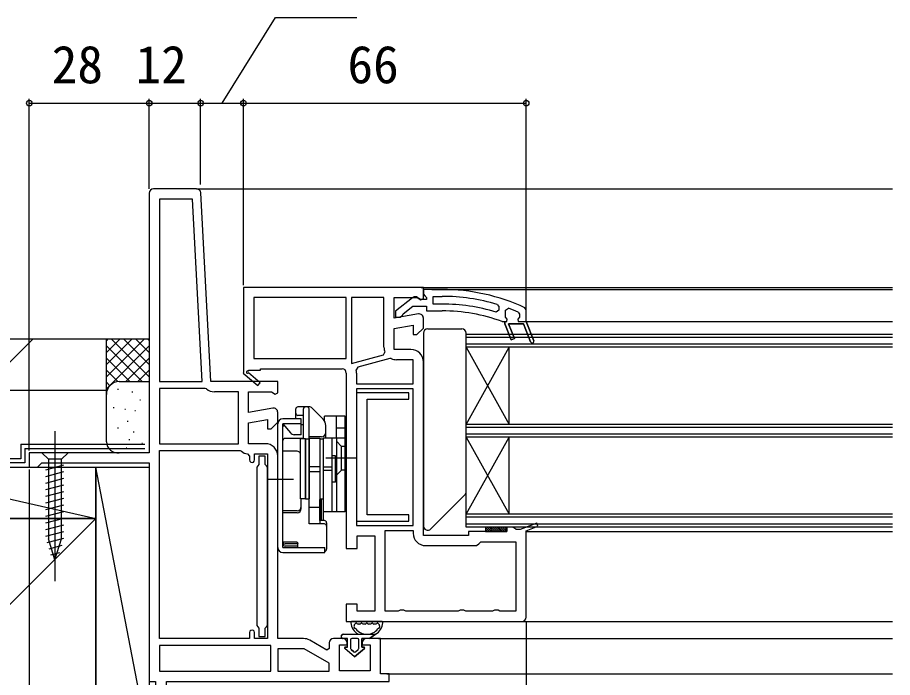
# Model space of a CAD drawing. Units: millimetres, scale not verified. Extents: x -525 to 525, y -783 to 778.
# Drawn here: x -205.8 to -1.5, y -266.3 to -112.2 of the extents above; entities that cross this region are included whole.
import ezdxf
from ezdxf.enums import TextEntityAlignment as Align

# ---------------------------------------------------------------- set-up
doc = ezdxf.new("R2010")
doc.units = ezdxf.units.MM
doc.header["$LTSCALE"] = 4
for name, color, linetype in [('0-3_YKK_11', 7, 'Continuous'), ('0-5_YKK_12', 2, 'Continuous'), ('0-6_YKK_13', 4, 'Continuous'), ('0-8_YKK_D', 6, 'Continuous'), ('0-A_YSS_K', 3, 'Continuous'), ('0-B_YSS_KE', 3, 'Continuous')]:
    doc.layers.add(name, color=color, linetype=linetype)
doc.styles.add('ＭＳ ゴシック', font='')
doc.styles.get('ＭＳ ゴシック').set_extended_font_data('MS Gothic')

msp = doc.modelspace()

# ---------------------------------------------------------------- linework, layer by layer
at = {"layer": '0-3_YKK_11'}
for p, q in [((-163.952, -152.243), (-174.003, -152.243)), ((-126.603, -195.243), (-126.603, -197.743)), ((-129.803, -257.243), (-132.003, -257.243))]:
    msp.add_line(p, q, dxfattribs=at)
for points in [[(-175.003, -153.243), (-175.003, -213.843), (-203.003, -213.843), (-203.003, -217.243), (-201.103, -217.243), (-200.603, -216.743), (-200.103, -216.243), (-175.003, -216.243), (-175.003, -267.243), (-173.503, -267.243), (-173.503, -279.743), (-175.003, -279.743), (-175.003, -282.243), (-171.003, -282.243), (-171.003, -267.243), (-119.003, -267.243), (-119.003, -265.443), (-121.003, -265.443), (-121.003, -257.243), (-124.303, -257.243)], [(-146.177, -203.458), (-151.803, -204.45), (-151.803, -199.643), (-146.447, -199.643), (-145.579, -200.185), (-145.003, -199.866), (-145.003, -197.243), (-160.645, -197.243), (-162.954, -153.191)], [(-111.003, -175.243), (-153.003, -175.243), (-153.003, -195.109), (-153.081, -195.243), (-149.663, -198.148), (-149.144, -197.538), (-151.864, -195.227)], [(-112.177, -181.458), (-117.803, -182.45), (-117.803, -177.643), (-112.447, -177.643), (-111.579, -178.185), (-111.003, -177.866), (-111.003, -175.243)], [(-127.803, -177.643), (-127.803, -193.022), (-120.319, -191.017), (-119.986, -190.344)], [(-120.203, -189.243), (-120.203, -177.643), (-127.803, -177.643)], [(-113.521, -177.656), (-117.504, -180.768), (-117.504, -182.243), (-116.403, -182.243), (-115.903, -181.767), (-115.712, -181.398), (-113.465, -179.643), (-110.304, -179.643), (-110.304, -180.743), (-106.637, -180.743)], [(-106.637, -175.743), (-111.004, -175.743), (-111.004, -176.843), (-110.567, -177.339), (-110.304, -177.637), (-110.304, -178.043), (-111.704, -178.043), (-112.104, -177.843)], [(-106.637, -179.143), (-108.704, -179.143), (-108.704, -177.343), (-106.637, -177.343)], [(-93.759, -179.251), (-93.404, -179.73), (-93.404, -180.567), (-94.052, -181.044)], [(-85.976, -187.991), (-87.666, -183.743), (-91.143, -183.743), (-89.769, -187.195), (-90.513, -187.491), (-92.004, -183.743), (-92.004, -183.243), (-91.504, -183.243), (-91.429, -182.652), (-91.804, -182.168), (-91.804, -182.143), (-91.804, -180.607), (-91.129, -180.139)], [(-88.904, -181.038), (-88.604, -181.496), (-88.604, -182.168), (-88.979, -182.652), (-88.904, -183.243), (-87.004, -183.243), (-85.232, -187.695), (-87.004, -183.243), (-87.004, -180.461), (-87.294, -180.007)], [(-113.903, -189.743), (-117.803, -189.743), (-117.803, -184.887), (-113.403, -184.111), (-113.403, -186.243), (-112.503, -186.243), (-111.003, -184.743), (-111.003, -182.443)], [(-92.621, -183.213), (-92.45, -183.243), (-92.004, -183.243), (-92.004, -183.743), (-90.513, -187.491), (-89.769, -187.195), (-91.143, -183.743), (-87.666, -183.743), (-85.976, -187.991)], [(-118.495, -191.887), (-118.829, -191.86), (-126.336, -193.871), (-126.693, -194.468)], [(-126.603, -197.743), (-113.403, -197.743), (-113.403, -192.143), (-117.303, -192.143)], [(-87.003, -252.243), (-87.003, -232.054), (-84.262, -231.017), (-84.545, -230.269), (-88.443, -231.743), (-89.337, -231.743), (-89.77, -231.493), (-90.203, -231.243), (-91.503, -231.243), (-91.503, -232.243), (-100.503, -232.243), (-100.503, -233.143), (-111.003, -233.143), (-111.003, -192.643)], [(-151.93, -194.849), (-151.753, -194.543), (-149.003, -194.543), (-149.003, -194.243), (-130.003, -194.243)], [(-129.003, -195.243), (-129.003, -236.243), (-126.503, -236.243), (-126.503, -233.243), (-122.303, -233.243), (-122.303, -250.843), (-126.503, -250.843), (-126.503, -249.243), (-129.003, -249.243), (-129.003, -253.243), (-88.003, -253.243)], [(-161.639, -198.96), (-161.961, -198.843), (-172.603, -198.843), (-172.603, -211.743)], [(-172.603, -211.743), (-154.203, -211.743), (-154.203, -199.643), (-159.77, -199.643)], [(-147.903, -211.743), (-151.803, -211.743), (-151.803, -206.887), (-147.403, -206.111), (-147.403, -208.243), (-146.503, -208.243), (-145.003, -206.743), (-145.003, -204.443)], [(-172.603, -257.243), (-172.603, -213.343), (-153.803, -213.343), (-153.459, -213.481)], [(-152.052, -214.13), (-151.603, -214.627), (-151.603, -215.543)], [(-150.403, -215.543), (-150.403, -214.143), (-147.403, -214.143), (-147.403, -257.243), (-150.403, -257.243), (-150.403, -255.843)], [(-138.977, -257.243), (-145.003, -257.243), (-145.003, -214.643)], [(-119.903, -250.843), (-119.903, -232.043), (-113.403, -232.043), (-113.403, -232.643)], [(-110.503, -235.543), (-98.598, -235.543), (-98.101, -235.093), (-97.603, -234.643), (-89.403, -234.643), (-89.403, -250.843), (-93.137, -250.843), (-93.57, -250.593), (-94.437, -250.593), (-94.87, -250.843), (-101.137, -250.843), (-101.57, -250.593), (-102.437, -250.593), (-102.87, -250.843), (-115.137, -250.843), (-115.57, -250.593), (-116.437, -250.593), (-116.87, -250.843), (-119.903, -250.843)], [(-151.603, -255.843), (-151.603, -257.243), (-172.603, -257.243)], [(-133.003, -258.243), (-133.003, -259.588), (-133.57, -259.915), (-137.527, -257.631)], [(-125.303, -258.243), (-125.303, -258.743), (-123.403, -258.743), (-123.403, -264.743), (-130.603, -264.743), (-130.603, -258.743), (-128.803, -258.743), (-128.803, -258.243)]]:
    msp.add_lwpolyline(points, dxfattribs=at)
for points in [[(-162.648, -197.243), (-164.88, -154.643), (-172.603, -154.643), (-172.603, -197.243)], [(-150.603, -191.843), (-129.003, -191.843), (-129.003, -177.643), (-150.603, -177.643)], [(-113.403, -230.843), (-113.403, -198.943), (-126.603, -198.943), (-126.603, -230.843)], [(-172.603, -264.843), (-146.603, -264.843), (-146.603, -258.843), (-172.603, -258.843)], [(-145.003, -264.843), (-133.003, -264.843), (-133.003, -263.014), (-138.843, -259.643), (-145.003, -259.643)]]:
    msp.add_lwpolyline(points, close=True, dxfattribs=at)
for centre, radius, start, end in [((-174.003, -153.243), 1, 90.00001, 179.99999), ((-163.952, -153.243), 1, 3.00003, 90), ((-112.904, -178.443), 1, 36.86989, 128.08672), ((-106.637, -221.743), 46, 65.13402, 89.99999), ((-106.637, -221.743), 44.4, 73.13981, 90.00001), ((-106.637, -221.743), 42.6, 72.81723, 90.00001), ((-112.003, -182.443), 1, 0.00002, 100.00001), ((-106.637, -221.743), 41, 70.01112, 90.00001), ((-106.637, -221.743), 44.4, 66.46078, 69.55779), ((-85.604, -187.843), 0.4, 201.69939, 21.69941), ((-85.604, -187.843), 0.4, 201.69939, 21.69941), ((-117.303, -189.243), 2.9, 180.00001, 202.31385), ((-113.903, -192.643), 2.9, 0.00001, 89.99999), ((-117.304, -189.243), 2.9, 245.74737, 270.00004), ((-152.055, -195.065), 0.25, 60, 319.64299), ((-130.003, -195.243), 1, 0.00001, 89.99999), ((-130.003, -195.243), 3.4, 0.00002, 13.17387), ((-159.77, -196.743), 2.9, 229.88081, 270.00001), ((-146.003, -204.443), 1, 360, 99.99998), ((-147.903, -214.643), 2.9, 0.00001, 89.99999), ((-151.803, -211.743), 2.4, 226.39716, 264.0622), ((-151.003, -215.543), 0.6, 179.99999, 0.00001), ((-110.503, -232.643), 2.9, 180.00001, 269.99999), ((-88.003, -252.243), 1, 270.00001, 359.99999), ((-151.003, -255.843), 0.6, 359.99999, 180.00001), ((-138.977, -260.143), 2.9, 60.00001, 90.00002), ((-132.003, -258.243), 1, 90.00001, 179.99999), ((-129.803, -258.243), 1, 0.00001, 89.99999), ((-124.303, -258.243), 1, 90.00001, 179.99999)]:
    msp.add_arc(centre, radius, start, end, dxfattribs=at)
at = {"layer": '0-5_YKK_12'}
for p, q in [((-163.952, -152.243), (-1.503, -152.243)), ((-111.503, -175.243), (-1.503, -175.243)), ((-109.003, -175.739), (-1.503, -175.739)), ((-87.003, -183.243), (-1.503, -183.243)), ((-1.504, -186.238), (-101.003, -186.238)), ((-101.003, -210.238), (-101.003, -186.238)), ((-101.003, -231.238), (-101.003, -186.238)), ((-1.504, -186.238), (-101.003, -186.238)), ((-101.003, -210.238), (-101.003, -186.238)), ((-101.003, -231.238), (-101.003, -186.238)), ((-1.504, -186.938), (-101.003, -186.938)), ((-1.504, -186.938), (-101.003, -186.938)), ((-1.504, -188.538), (-101.003, -188.538)), ((-1.504, -188.538), (-101.003, -188.538)), ((-1.504, -189.238), (-101.003, -189.238)), ((-101.003, -207.238), (-91.003, -189.238)), ((-101.003, -189.238), (-91.003, -207.238)), ((-1.504, -189.238), (-101.003, -189.238)), ((-101.003, -207.238), (-91.003, -189.238)), ((-101.003, -189.238), (-91.003, -207.238)), ((-91.003, -207.238), (-91.003, -189.238)), ((-91.003, -207.238), (-91.003, -189.238)), ((-1.504, -207.238), (-101.003, -207.238)), ((-1.504, -207.238), (-101.003, -207.238)), ((-1.504, -207.938), (-101.003, -207.938)), ((-1.504, -207.938), (-101.003, -207.938)), ((-1.504, -209.538), (-101.003, -209.538)), ((-1.504, -209.538), (-101.003, -209.538)), ((-1.504, -210.238), (-101.003, -210.238)), ((-101.003, -228.238), (-91.003, -210.238)), ((-101.003, -210.238), (-91.003, -228.238)), ((-1.504, -210.238), (-101.003, -210.238)), ((-101.003, -228.238), (-91.003, -210.238)), ((-101.003, -210.238), (-91.003, -228.238)), ((-91.003, -228.238), (-91.003, -210.238)), ((-91.003, -228.238), (-91.003, -210.238)), ((-1.504, -228.238), (-101.003, -228.238)), ((-1.504, -228.238), (-101.003, -228.238)), ((-1.504, -228.938), (-101.003, -228.938)), ((-1.504, -228.938), (-101.003, -228.938)), ((-1.504, -230.538), (-101.003, -230.538)), ((-1.504, -230.538), (-101.003, -230.538)), ((-1.504, -231.238), (-101.003, -231.238)), ((-1.504, -231.238), (-101.003, -231.238)), ((-87.003, -232.243), (-1.503, -232.243)), ((-88.003, -253.243), (-1.503, -253.243)), ((-121.503, -257.243), (-1.503, -257.243)), ((-119.503, -265.443), (-1.503, -265.443))]:
    msp.add_line(p, q, dxfattribs=at)
at = {"layer": '0-6_YKK_13'}
for p, q in [((-110.003, -184.947), (-102.003, -184.947)), ((-111.003, -185.947), (-111.003, -230.947)), ((-101.003, -222.947), (-101.003, -185.947)), ((-140.803, -205.943), (-140.803, -203.643)), ((-137.511, -203.143), (-140.303, -203.143)), ((-139.003, -210.509), (-139.003, -203.643)), ((-137.703, -210.443), (-137.703, -203.643)), ((-134.389, -206.057), (-137.157, -203.289)), ((-139.003, -205.143), (-140.303, -205.143)), ((-129.303, -205.343), (-134.103, -205.343)), ((-134.103, -206.418), (-134.103, -205.343)), ((-131.303, -210.443), (-131.303, -205.343)), ((-129.303, -227.643), (-129.303, -205.343)), ((-145.003, -235.943), (-145.003, -207.143)), ((-143.803, -235.943), (-143.803, -207.143)), ((-139.503, -207.143), (-143.803, -207.143)), ((-143.803, -207.143), (-142.065, -209.214)), ((-143.803, -213.521), (-143.803, -207.843)), ((-139.003, -207.343), (-139.503, -207.343)), ((-133.803, -210.443), (-133.803, -207.471)), ((-129.303, -208.143), (-131.303, -208.143)), ((-197.004, -208.843), (-197.003, -243.843)), ((-139.503, -209.643), (-141.146, -209.643)), ((-134.803, -210.143), (-137.703, -210.143)), ((-139.003, -210.509), (-143.303, -210.509)), ((-139.703, -224.643), (-139.703, -210.643)), ((-138.503, -210.643), (-139.703, -210.643)), ((-138.503, -210.643), (-137.703, -210.643)), ((-138.503, -210.643), (-138.503, -224.643)), ((-138.503, -224.643), (-138.503, -210.643)), ((-137.703, -230.464), (-137.703, -210.443)), ((-137.703, -210.643), (-137.703, -224.643)), ((-135.203, -210.643), (-134.403, -210.643)), ((-135.203, -210.643), (-135.203, -224.643)), ((-134.403, -210.643), (-134.403, -224.643)), ((-129.303, -210.443), (-134.303, -210.443)), ((-134.303, -227.643), (-134.303, -210.443)), ((-132.303, -227.643), (-132.303, -210.443)), ((-131.303, -210.443), (-131.303, -227.643)), ((-130.103, -212.393), (-131.303, -211.193)), ((-129.303, -212.393), (-130.103, -212.393)), ((-130.103, -217.893), (-130.103, -212.393)), ((-193.904, -213.843), (-200.104, -213.843)), ((-200.104, -213.843), (-198.553, -215.393)), ((-193.904, -213.843), (-195.453, -215.393)), ((-140.503, -213.521), (-143.803, -213.521)), ((-198.553, -215.393), (-198.553, -233.927)), ((-195.453, -215.393), (-198.553, -215.393)), ((-195.453, -233.927), (-195.453, -215.393)), ((-134.303, -214.643), (-134.403, -214.643)), ((-126.803, -215.143), (-133.803, -215.143)), ((-131.503, -214.543), (-132.303, -214.543)), ((-132.303, -220.743), (-132.303, -214.543)), ((-131.503, -220.743), (-131.503, -214.543)), ((-199.103, -217.819), (-194.903, -216.694)), ((-199.103, -219.372), (-194.903, -218.247)), ((-137.703, -217.074), (-135.203, -217.074)), ((-137.703, -218.212), (-135.203, -218.212)), ((-132.303, -217.251), (-134.303, -217.251)), ((-132.303, -218.035), (-134.303, -218.035)), ((-130.103, -217.893), (-131.303, -219.093)), ((-129.303, -217.893), (-130.103, -217.893)), ((-199.103, -220.925), (-194.903, -219.8)), ((-141.303, -220.143), (-147.503, -220.143)), ((-199.103, -222.478), (-194.903, -221.353)), ((-134.303, -220.643), (-134.403, -220.643)), ((-131.503, -220.743), (-132.303, -220.743)), ((-199.103, -224.031), (-194.903, -222.906)), ((-199.103, -225.584), (-194.903, -224.458)), ((-138.503, -224.643), (-139.703, -224.643)), ((-139.503, -226.879), (-139.503, -224.643)), ((-138.503, -224.643), (-137.703, -224.643)), ((-137.703, -230.464), (-137.703, -224.643)), ((-135.203, -224.643), (-134.403, -224.643)), ((-134.403, -224.643), (-134.403, -229.71)), ((-101.296, -223.654), (-109.296, -231.654)), ((-199.103, -227.137), (-194.903, -226.011)), ((-135.203, -226.643), (-137.703, -226.643)), ((-135.203, -229.71), (-135.203, -224.782)), ((-199.103, -228.69), (-194.903, -227.564)), ((-140.503, -227.429), (-143.803, -227.429)), ((-140.503, -227.879), (-143.803, -227.879)), ((-143.803, -234.684), (-143.803, -227.879)), ((-129.303, -227.643), (-134.303, -227.643)), ((-199.103, -230.243), (-194.903, -229.117)), ((-199.103, -231.796), (-194.903, -230.67)), ((-134.103, -230.464), (-137.703, -230.464)), ((-134.103, -229.71), (-135.203, -229.71)), ((-133.603, -230.21), (-133.603, -236.382)), ((-199.103, -233.348), (-194.903, -232.223)), ((-96.503, -231.324), (-95.585, -232.243)), ((-96.503, -231.773), (-96.034, -232.243)), ((-96.503, -232.222), (-96.483, -232.243)), ((-96.136, -231.243), (-95.136, -232.243)), ((-95.687, -231.243), (-94.687, -232.243)), ((-95.238, -231.243), (-94.238, -232.243)), ((-94.789, -231.243), (-93.789, -232.243)), ((-94.339, -231.243), (-93.339, -232.243)), ((-93.89, -231.243), (-92.89, -232.243)), ((-93.441, -231.243), (-92.441, -232.243)), ((-92.992, -231.243), (-91.992, -232.243)), ((-92.543, -231.243), (-91.543, -232.243)), ((-92.094, -231.243), (-91.503, -231.834)), ((-91.645, -231.243), (-91.503, -231.385)), ((-198.845, -234.832), (-194.903, -233.776)), ((-197.003, -238.843), (-198.553, -233.927)), ((-197.003, -238.843), (-195.453, -233.927)), ((-143.803, -235.143), (-143.803, -234.684)), ((-143.803, -234.684), (-140.672, -234.684)), ((-198.393, -236.264), (-195.357, -235.45)), ((-143.803, -235.943), (-134.003, -235.943)), ((-140.303, -235.143), (-143.303, -235.143)), ((-140.403, -235.643), (-143.303, -235.643)), ((-140.303, -235.943), (-140.303, -235.054)), ((-134.003, -237.143), (-134.003, -235.943)), ((-197.942, -237.696), (-195.892, -237.147)), ((-143.803, -237.143), (-134.003, -237.143)), ((-120.74, -253.242), (-127.668, -253.242)), ((-125.836, -253.842), (-126.268, -253.842)), ((-124.604, -253.842), (-125.036, -253.842)), ((-123.372, -253.842), (-123.804, -253.842)), ((-122.14, -253.842), (-122.572, -253.842)), ((-129.705, -256.243), (-122.155, -256.243)), ((-128.704, -257.243), (-129.704, -257.243)), ((-128.704, -257.243), (-129.704, -257.243)), ((-128.704, -259.243), (-128.704, -257.243)), ((-128.704, -259.243), (-128.704, -257.243)), ((-126.404, -257.243), (-127.704, -257.243)), ((-126.404, -257.243), (-127.704, -257.243)), ((-125.404, -257.243), (-125.404, -259.243)), ((-123.604, -257.243), (-125.404, -257.243)), ((-125.404, -259.243), (-125.404, -257.243)), ((-123.604, -257.243), (-125.404, -257.243)), ((-129.202, -259.243), (-128.704, -259.243)), ((-128.704, -259.243), (-129.202, -259.243)), ((-128.004, -257.543), (-128.004, -259.543)), ((-128.004, -257.543), (-128.004, -259.543)), ((-126.104, -259.543), (-126.104, -257.543)), ((-126.104, -259.543), (-126.104, -257.543)), ((-125.404, -259.243), (-124.906, -259.243)), ((-124.906, -259.243), (-125.404, -259.243)), ((-127.054, -261.543), (-129.333, -259.599)), ((-127.054, -261.543), (-129.333, -259.599)), ((-127.899, -259.771), (-127.249, -260.325)), ((-127.249, -260.325), (-127.899, -259.771)), ((-124.775, -259.599), (-127.054, -261.543)), ((-127.054, -261.543), (-124.775, -259.599)), ((-126.859, -260.325), (-126.209, -259.771)), ((-126.859, -260.325), (-126.209, -259.771))]:
    msp.add_line(p, q, dxfattribs=at)
for points in [[(-126.603, -199.843), (-126.603, -229.843), (-114.403, -229.843), (-114.403, -228.343), (-124.103, -228.343), (-124.103, -201.343), (-114.403, -201.343), (-114.403, -199.843)], [(-149.903, -217.189), (-149.903, -254.205), (-149.653, -254.501), (-149.403, -254.797), (-149.403, -256.747), (-147.903, -256.747), (-147.903, -254.797), (-147.653, -254.501), (-147.403, -254.205), (-147.403, -217.189), (-147.653, -216.893), (-147.903, -216.597), (-147.903, -214.647), (-149.403, -214.647), (-149.403, -216.597), (-149.653, -216.893)], [(-96.503, -231.243), (-96.503, -232.243), (-91.503, -232.243), (-91.503, -231.243)]]:
    msp.add_lwpolyline(points, close=True, dxfattribs=at)
for points in [[(-139.503, -209.643), (-139.503, -205.943), (-143.803, -205.943)], [(-137.703, -210.443), (-135.203, -210.443), (-135.203, -230.464)], [(-134.803, -229.71), (-134.803, -224.782), (-135.203, -224.782)], [(-140.672, -234.684), (-140.634, -234.687), (-140.58, -234.7), (-140.52, -234.725), (-140.459, -234.764), (-140.405, -234.815), (-140.361, -234.875), (-140.329, -234.941), (-140.309, -235.01), (-140.304, -235.074)], [(-122.155, -256.243), (-123.604, -257.243), (-122.155, -256.243)]]:
    msp.add_lwpolyline(points, dxfattribs=at)
for centre, radius, start, end in [((-110.003, -185.947), 1, 90, 180), ((-102.003, -185.947), 1, 0, 90), ((-140.303, -203.643), 0.5, 90, 180), ((-138.503, -203.643), 0.5, 90, 180), ((-138.203, -203.643), 0.5, 0, 90), ((-137.511, -203.643), 0.5, 45, 90), ((-143.803, -207.143), 1.2, 90, 180), ((-140.303, -204.643), 0.5, 180, 270), ((-135.803, -207.471), 2, 0, 45), ((-143.303, -207.843), 0.5, 122.3074, 180), ((-141.146, -208.443), 1.2, 220, 270), ((-134.803, -209.143), 1, 270, 0), ((-143.303, -211.009), 0.5, 90, 180), ((-140.503, -214.521), 1, 36.8699, 90), ((-102.003, -222.947), 1, 315, 0), ((-140.503, -226.429), 1, 270, 0), ((-134.803, -223.843), 1, 293.57818, 300), ((-140.503, -226.879), 1, 270, 0), ((-134.103, -230.21), 0.5, 0, 90), ((-134.103, -230.964), 0.5, 0, 90), ((-110.003, -230.947), 1, 180, 315), ((-143.303, -234.643), 0.5, 184.75484, 270), ((-143.803, -235.943), 1.2, 180, 270), ((-143.303, -235.143), 0.5, 180, 270), ((-140.403, -235.143), 0.5, 270, 281.53696), ((-134.103, -236.382), 0.5, 281.53696, 0), ((-127.668, -253.542), 0.3, 90, 188.20609), ((-120.74, -253.542), 0.3, 351.79391, 90), ((-124.204, -253.043), 3.8, 188.20609, 237.36313), ((-126.888, -254.142), 0.3, 110.02209, 202.28177), ((-126.975, -254.643), 0.2, 153.36701, 266.63299), ((-124.204, -253.043), 3.2, 202.28177, 203.14776), ((-127.422, -254.419), 0.3, 333.36701, 23.14776), ((-127.093, -253.579), 0.3, 290.02209, 328.16514), ((-127.005, -255.142), 0.3, 36.85224, 86.63299), ((-126.668, -253.842), 0.2, 36.8699, 148.16514), ((-124.204, -253.043), 3.2, 216.85224, 323.14776), ((-126.268, -253.542), 0.3, 216.8699, 270), ((-125.836, -253.542), 0.3, 270, 323.1301), ((-125.436, -253.842), 0.2, 36.8699, 143.1301), ((-125.036, -253.542), 0.3, 216.8699, 270), ((-124.604, -253.542), 0.3, 270, 323.1301), ((-124.204, -253.842), 0.2, 36.8699, 143.1301), ((-123.804, -253.542), 0.3, 216.8699, 270), ((-123.372, -253.542), 0.3, 270, 323.1301), ((-122.972, -253.842), 0.2, 36.8699, 143.1301), ((-122.572, -253.542), 0.3, 216.8699, 270), ((-124.204, -253.043), 3.8, 302.63687, 351.79391), ((-122.14, -253.542), 0.3, 270, 323.1301), ((-121.74, -253.842), 0.2, 31.83486, 143.1301), ((-121.403, -255.142), 0.3, 93.36701, 143.14776), ((-121.315, -253.579), 0.3, 211.83486, 249.97791), ((-121.433, -254.643), 0.2, 273.36701, 26.63299), ((-121.521, -254.142), 0.3, 337.71823, 69.97791), ((-120.986, -254.419), 0.3, 156.85224, 206.63299), ((-124.204, -253.043), 3.2, 336.85224, 337.71823), ((-129.705, -256.743), 0.5, 90.11462, 269.88538), ((-129.704, -256.743), 0.5, 89.88541, 270), ((-129.704, -256.743), 0.5, 269.88533, 269.99998), ((-127.704, -257.543), 0.3, 90, 180), ((-127.704, -257.543), 0.3, 90, 180), ((-126.404, -257.543), 0.3, 0, 90), ((-126.404, -257.543), 0.3, 0, 90), ((-129.202, -259.445), 0.202, 90, 229.53619), ((-129.202, -259.445), 0.202, 90, 229.53619), ((-124.906, -259.445), 0.202, 310.46378, 89.99997), ((-124.906, -259.445), 0.202, 310.46381, 90), ((-127.704, -259.543), 0.3, 180, 229.53619), ((-127.704, -259.543), 0.3, 180, 229.53619), ((-127.054, -260.097), 0.3, 229.53619, 310.46381), ((-127.054, -260.097), 0.3, 229.53619, 310.46381), ((-126.404, -259.543), 0.3, 310.46381, 0), ((-126.404, -259.543), 0.3, 310.46381, 0)]:
    msp.add_arc(centre, radius, start, end, dxfattribs=at)
at = {"layer": '0-8_YKK_D'}
for p, q in [((-203.003, -213.343), (-203.003, -131.243)), ((-203.003, -132.243), (-175.003, -132.243)), ((-175.003, -152.243), (-175.003, -131.243)), ((-175.003, -152.243), (-175.003, -131.243)), ((-175.003, -132.243), (-163.003, -132.243)), ((-163.003, -151.243), (-163.003, -131.243)), ((-163.003, -151.243), (-163.003, -131.243)), ((-163.003, -132.243), (-153.003, -132.243)), ((-153.003, -174.743), (-153.003, -131.243)), ((-153.003, -174.743), (-153.003, -131.243)), ((-153.003, -132.243), (-87.003, -132.243)), ((-87.003, -181.191), (-87.003, -131.243)), ((-203.003, -217.743), (-203.003, -451.765)), ((-87.003, -253.243), (-87.003, -411.765))]:
    msp.add_line(p, q, dxfattribs=at)
msp.add_lwpolyline([(-158.003, -132.243), (-145.508, -112.243), (-126.508, -112.243)], dxfattribs=at)
for centre in [(-203.003, -132.243), (-175.003, -132.243), (-175.003, -132.243), (-163.003, -132.243), (-163.003, -132.243), (-153.003, -132.243), (-153.003, -132.243), (-87.003, -132.243)]:
    msp.add_circle(centre, 0.637, dxfattribs=at)
at = {"layer": '0-A_YSS_K'}
for p, q in [((-214.114, -199.243), (-202.114, -187.243)), ((-185.004, -187.243), (-175.004, -187.243)), ((-185.004, -200.243), (-185.004, -187.243)), ((-176.146, -187.243), (-185.004, -196.101)), ((-178.975, -187.243), (-185.004, -193.272)), ((-181.803, -187.243), (-185.004, -190.444)), ((-184.631, -187.243), (-185.004, -187.615)), ((-175.004, -196.101), (-183.862, -187.243)), ((-175.004, -193.272), (-181.034, -187.243)), ((-175.004, -190.444), (-178.205, -187.243)), ((-175.004, -187.615), (-175.377, -187.243)), ((-175.004, -188.929), (-185.004, -198.929)), ((-176.69, -197.243), (-185.004, -188.929)), ((-179.519, -197.243), (-185.004, -191.758)), ((-175.004, -191.758), (-180.489, -197.243)), ((-182.33, -197.261), (-185.004, -194.586)), ((-175.004, -194.586), (-177.679, -197.261)), ((-184.209, -198.209), (-185.004, -197.414)), ((-182.004, -197.243), (-175.004, -197.243)), ((-182.199, -199.071), (-182.399, -199.071)), ((-178.861, -199.738), (-179.061, -199.738)), ((-185.004, -211.343), (-185.004, -200.243)), ((-177.005, -201.569), (-177.205, -201.569)), ((-183.2, -203.41), (-183.4, -203.41)), ((-180.53, -203.744), (-180.73, -203.744)), ((-178.193, -204.078), (-178.393, -204.078)), ((-182.199, -208.083), (-182.399, -208.083)), ((-179.927, -206.537), (-180.127, -206.537)), ((-178.527, -209.085), (-178.727, -209.085)), ((-183.2, -211.925), (-183.4, -211.925)), ((-179.548, -210.863), (-179.748, -210.863)), ((-176.544, -211.694), (-176.744, -211.694)), ((-175.304, -213.843), (-182.004, -213.843)), ((-180.196, -212.757), (-180.396, -212.757)), ((-240.004, -217.243), (-187.504, -229.243)), ((-175.003, -282.243), (-187.504, -217.243)), ((-187.507, -229.243), (-292.507, -334.243))]:
    msp.add_line(p, q, dxfattribs=at)
for points in [[(-240.004, -229.243), (-240.004, -217.243), (-187.504, -217.243), (-187.504, -229.243)], [(-187.504, -282.243), (-187.504, -217.243), (-175.004, -217.243), (-175.003, -282.243)]]:
    msp.add_lwpolyline(points, close=True, dxfattribs=at)
for centre, radius, start, end in [((-182.004, -200.243), 3, 90, 180), ((-182.396, -211.264), 2.609, 181.73764, 278.65122)]:
    msp.add_arc(centre, radius, start, end, dxfattribs=at)
at = {"layer": '0-B_YSS_KE'}
for p, q in [((-352.498, -187.243), (-185.004, -187.243)), ((-205.004, -211.843), (-176.004, -211.843)), ((-204.004, -212.843), (-176.004, -212.843))]:
    msp.add_line(p, q, dxfattribs=at)
for points in [[(-352.498, -199.243), (-185.004, -199.243), (-185.004, -187.243)], [(-205.004, -211.843), (-205.004, -215.243), (-252.004, -215.243)], [(-204.004, -212.843), (-204.004, -216.243), (-251.004, -216.243)], [(-292.507, -229.243), (-187.507, -229.243), (-187.507, -334.243), (-292.507, -334.243)]]:
    msp.add_lwpolyline(points, dxfattribs=at)

# ---------------------------------------------------------------- texts
at = {"layer": '0-8_YKK_D', "style": 'ＭＳ ゴシック'}
for s, p in [('28', (-197.765, -130.243)), ('12', (-178.208, -130.243)), ('66', (-128.731, -130.243))]:
    msp.add_text(s, height=8.798, dxfattribs=at).set_placement(p, align=Align.BOTTOM_LEFT)

doc.saveas('drawing.dxf')
